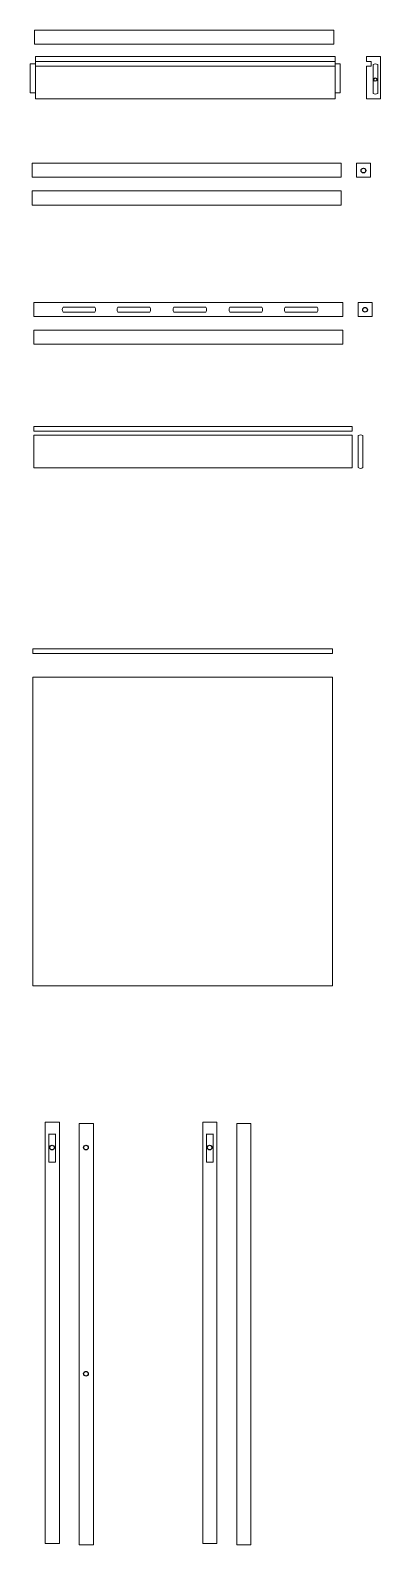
# Model space of a CAD drawing. Header units: millimetres. Extents: x 107 to 5958, y 862 to 5552.
# Drawn here: x 5584 to 5958, y 862 to 2480 of the extents above.
import ezdxf

# ---------------------------------------------------------------- set-up
doc = ezdxf.new("R2010")
doc.units = ezdxf.units.MM
doc.layers.add('A-ELEV-MBE', color=255, linetype='Continuous', lineweight=18)
doc.layers.add('particolari', color=6, linetype='Continuous')

msp = doc.modelspace()

# ---------------------------------------------------------------- linework, layer by layer
at = {"layer": 'A-ELEV-MBE', "ltscale": 0.2}
for p, q in [((5588.1, 2464.8), (5588.1, 2479.8)), ((5588.1, 2479.8), (5908, 2479.8)), ((5908, 2464.8), (5908, 2479.8)), ((5589.3, 2406.6), (5589.3, 2451.6)), ((5589.3, 2451.6), (5589.3, 2446.6)), ((5589.3, 2446.6), (5909.3, 2446.6)), ((5909.3, 2406.6), (5909.3, 2451.6)), ((5943, 2451.6), (5958, 2451.6)), ((5943, 2451.6), (5943, 2446.6)), ((5943, 2446.6), (5948, 2446.6)), ((5948, 2446.6), (5948, 2441.6)), ((5958, 2451.6), (5958, 2406.6)), ((5909.3, 2441.6), (5589.3, 2441.6)), ((5943, 2441.6), (5943, 2406.6)), ((5948, 2441.6), (5943, 2441.6)), ((5958, 2406.6), (5943, 2406.6)), ((5585.9, 2337.7), (5585.9, 2322.7)), ((5915.9, 2337.7), (5915.9, 2322.7)), ((5932.2, 2322.7), (5932.2, 2337.7)), ((5932.2, 2337.7), (5947.2, 2337.7)), ((5947.2, 2337.7), (5947.2, 2322.7)), ((5947.2, 2322.7), (5932.2, 2322.7)), ((5585.9, 2308.1), (5585.9, 2293.1)), ((5915.9, 2308.1), (5915.9, 2293.1)), ((5587.6, 2189), (5587.6, 2174)), ((5917.6, 2189), (5917.6, 2174)), ((5933.9, 2174), (5933.9, 2189)), ((5933.9, 2189), (5948.9, 2189)), ((5948.9, 2189), (5948.9, 2174)), ((5948.9, 2174), (5933.9, 2174)), ((5587.6, 2159.4), (5587.6, 2144.4)), ((5917.6, 2159.4), (5917.6, 2144.4)), ((5587.6, 2056.6), (5587.6, 2051.6)), ((5927.6, 2056.6), (5587.6, 2056.6)), ((5927.6, 2051.6), (5927.6, 2056.6)), ((5587.6, 2051.6), (5927.6, 2051.6)), ((5587.6, 2047.2), (5587.6, 2012.2)), ((5917.6, 2047.2), (5927.6, 2047.2)), ((5927.6, 2047.2), (5927.6, 2012.4)), ((5927.6, 2012.4), (5917.6, 2012.2)), ((5636.1, 1311.8), (5651.1, 1311.8)), ((5804.4, 1311.8), (5819.4, 1311.8)), ((5636.1, 861.8), (5651.1, 861.8)), ((5804.4, 861.8), (5819.4, 861.8))]:
    msp.add_line(p, q, dxfattribs=at)
at = {"layer": 'A-ELEV-MBE'}
for p, q in [((5588.1, 2464.8), (5908, 2464.8)), ((5589.3, 2451.6), (5909.3, 2451.6)), ((5589.3, 2406.6), (5909.3, 2406.6)), ((5585.9, 2337.7), (5915.9, 2337.7)), ((5585.9, 2322.7), (5915.9, 2322.7)), ((5585.9, 2308.1), (5915.9, 2308.1)), ((5585.9, 2293.1), (5915.9, 2293.1)), ((5587.6, 2189), (5917.6, 2189)), ((5587.6, 2174), (5917.6, 2174)), ((5587.6, 2159.4), (5917.6, 2159.4)), ((5587.6, 2144.4), (5917.6, 2144.4)), ((5587.6, 2056.6), (5917.6, 2056.6)), ((5587.6, 2047.2), (5917.6, 2047.2)), ((5587.6, 2012.2), (5917.6, 2012.2)), ((5586.6, 1819.1), (5906.6, 1819.1)), ((5586.6, 1814.1), (5586.6, 1819.1)), ((5586.6, 1814.1), (5906.6, 1814.1)), ((5906.6, 1819.1), (5906.6, 1814.1)), ((5586.4, 1788.8), (5906.4, 1788.8)), ((5586.4, 1458.8), (5586.4, 1788.8)), ((5906.4, 1788.8), (5906.4, 1458.8)), ((5906.4, 1458.8), (5586.4, 1458.8)), ((5599.8, 863.1), (5599.8, 1313.1)), ((5599.8, 1313.1), (5614.8, 1313.1)), ((5599.8, 863.1), (5599.8, 1313.1)), ((5614.8, 863.1), (5614.8, 1313.1)), ((5614.8, 863.1), (5614.8, 1313.1)), ((5636.1, 861.8), (5636.1, 1311.8)), ((5651.1, 861.8), (5651.1, 1311.8)), ((5768, 863.1), (5768, 1313.1)), ((5768, 1313.1), (5783, 1313.1)), ((5768, 863.1), (5768, 1313.1)), ((5783, 863.1), (5783, 1313.1)), ((5783, 863.1), (5783, 1313.1)), ((5804.4, 861.8), (5804.4, 1311.8)), ((5819.4, 861.8), (5819.4, 1311.8)), ((5603.5, 1300.7), (5603.5, 1270.7)), ((5603.5, 1300.6), (5610.7, 1300.6)), ((5610.7, 1300.7), (5610.7, 1270.7)), ((5771.8, 1300.7), (5771.8, 1270.7)), ((5771.8, 1300.6), (5779, 1300.6)), ((5779, 1300.7), (5779, 1270.7)), ((5610.7, 1270.7), (5603.5, 1270.7)), ((5779, 1270.7), (5771.8, 1270.7)), ((5599.8, 863.1), (5614.8, 863.1)), ((5768, 863.1), (5783, 863.1))]:
    msp.add_line(p, q, dxfattribs=at)
at = {"layer": 'A-ELEV-MBE', "ltscale": 0.2}
for points in [[(5583.7, 2444.1), (5589.3, 2444.1), (5589.3, 2413), (5583.7, 2413)], [(5909.3, 2444.1), (5914.8, 2444.1), (5914.8, 2413), (5909.3, 2413)]]:
    msp.add_lwpolyline(points, close=True, dxfattribs=at)
at = {"layer": 'A-ELEV-MBE'}
for points in [[(5954.9, 2443.1, 0.317386), (5949.9, 2443.1, 1.804147)], [(5954.9, 2412.4, -0.365778), (5949.9, 2412.4, 1.33829)], [(5618.7, 2178.8, -0.365778), (5618.7, 2183.8, 1.33829)], [(5652.7, 2178.8, 0.317386), (5652.7, 2183.8, 1.804147)], [(5677.4, 2178.8, -0.365778), (5677.4, 2183.8, 1.33829)], [(5711.5, 2178.8, 0.317386), (5711.5, 2183.8, 1.804147)], [(5737.2, 2178.8, -0.365778), (5737.2, 2183.8, 1.33829)], [(5771.3, 2178.8, 0.317386), (5771.3, 2183.8, 1.804147)], [(5797, 2178.8, -0.365778), (5797, 2183.8, 1.33829)], [(5831.1, 2178.8, 0.317386), (5831.1, 2183.8, 1.804147)], [(5856.1, 2178.8, -0.365778), (5856.1, 2183.8, 1.33829)], [(5890.2, 2178.8, 0.317386), (5890.2, 2183.8, 1.804147)], [(5939.1, 2046.7, 0.317386), (5934.1, 2046.7, 1.804147)], [(5939.1, 2012.6, -0.365778), (5934.1, 2012.6, 1.33829)]]:
    msp.add_lwpolyline(points, format="xyb", dxfattribs=at)
for points in [[(5949.9, 2443.1), (5949.9, 2412.4)], [(5954.9, 2443.1), (5954.9, 2412.4)], [(5652.7, 2183.8), (5618.7, 2183.8)], [(5652.7, 2178.8), (5618.7, 2178.8)], [(5711.5, 2183.8), (5677.4, 2183.8)], [(5711.5, 2178.8), (5677.4, 2178.8)], [(5771.3, 2183.8), (5737.2, 2183.8)], [(5771.3, 2178.8), (5737.2, 2178.8)], [(5831.1, 2183.8), (5797, 2183.8)], [(5831.1, 2178.8), (5797, 2178.8)], [(5890.2, 2183.8), (5856.1, 2183.8)], [(5890.2, 2178.8), (5856.1, 2178.8)], [(5934.1, 2046.7), (5934.1, 2012.6)], [(5939.1, 2046.7), (5939.1, 2012.6)]]:
    msp.add_lwpolyline(points, dxfattribs=at)
at = {"layer": 'particolari', "ltscale": 0.2}
msp.add_circle((5952.2, 2427.1), 1.77, dxfattribs=at)
at = {"layer": 'particolari'}
for centre in [(5939.6, 2329.9), (5941.3, 2181.2), (5607, 1286.1), (5643.2, 1286.1), (5775.3, 1286.1), (5643.2, 1044.5)]:
    msp.add_circle(centre, 2.5, dxfattribs=at)

doc.saveas('drawing.dxf')
